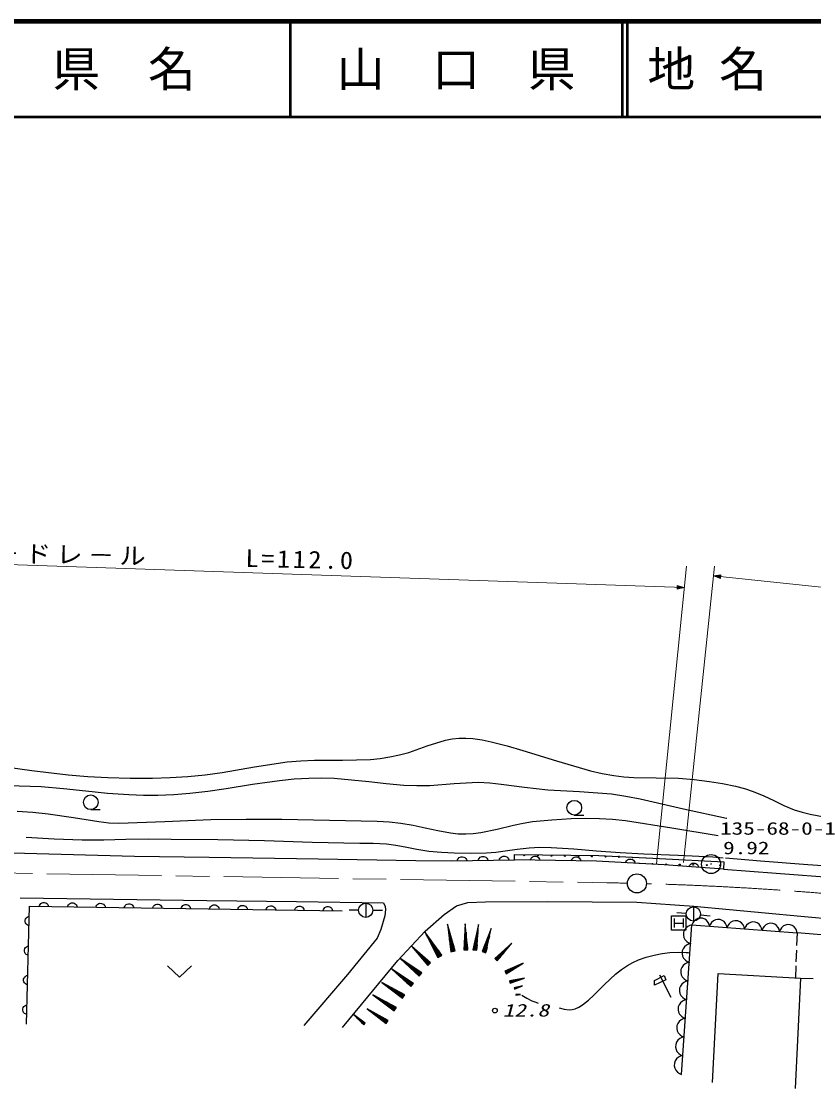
# Model space of a CAD drawing. Units: millimetres, scale not verified. Extents: x 40000 to 680000, y 20000 to 380000.
# Drawn here: x 304889 to 387768, y 268293 to 380000 of the extents above; entities that cross this region are included whole.
import ezdxf
from ezdxf.enums import TextEntityAlignment as Align

# ---------------------------------------------------------------- set-up
doc = ezdxf.new("R2010")
doc.units = ezdxf.units.MM
doc.header["$LTSCALE"] = 1000
doc.linetypes.add('CHAIN', pattern=[18.5, 12, -1.5, 3.5, -1.5])
for name, color, linetype, lineweight in [('M-BGD', 7, 'Continuous', 25), ('M-BGD-HTXT', 7, 'Continuous', 13), ('M-BMK', 2, 'CHAIN', 13), ('M-TTL', 2, 'Continuous', 140), ('M-TTL-LINE', 7, 'Continuous', 50)]:
    doc.layers.add(name, color=color, linetype=linetype, lineweight=lineweight)
doc.layers.add('M-BMK-SRVR', color=7, linetype='Continuous')
doc.layers.add('M-TTL-TXT', color=7, linetype='Continuous')
doc.styles.add('ＭＳ ゴシック', font='')
doc.styles.get('ＭＳ ゴシック').set_extended_font_data('MS Gothic')

# ---------------------------------------------------------------- blocks, each defined once
blk = doc.blocks.new('BUHIN9')
at = {"color": 7, "linetype": 'Continuous', "lineweight": 25}
blk.add_lwpolyline([(-396, -305), (-435, -190), (-447, -76), (-438, 69), (-388, 184), (-316, 284), (-193, 378), (-79, 422), (45, 442), (189, 414), (296, 373), (396, 305)], dxfattribs=at)
blk = doc.blocks.new('BUHIN10')
at = {"color": 7, "linetype": 'Continuous', "lineweight": 25}
blk.add_lwpolyline([(-310, 392), (-195, 432), (-82, 446), (64, 439), (179, 390), (279, 320), (375, 198), (421, 85), (442, -39), (416, -184), (377, -291), (310, -392)], dxfattribs=at)
blk = doc.blocks.new('BUHIN35')
at = {"color": 7, "linetype": 'Continuous', "lineweight": 25}
blk.add_lwpolyline([(-309, 393), (-194, 432), (-81, 446), (65, 439), (180, 390), (280, 319), (376, 197), (421, 84), (442, -40), (416, -185), (377, -292), (309, -393)], dxfattribs=at)
blk = doc.blocks.new('BUHIN36')
at = {"color": 7, "linetype": 'Continuous', "lineweight": 25}
blk.add_lwpolyline([(-322, 383), (-208, 426), (-95, 443), (51, 441), (167, 395), (270, 328), (369, 209), (418, 97), (443, -26), (422, -171), (386, -280), (322, -383)], dxfattribs=at)
blk = doc.blocks.new('BUHIN91')
at = {"color": 7, "linetype": 'Continuous', "lineweight": 25}
blk.add_line((-593, -483), (36, -1255), dxfattribs=at)
blk.add_circle((0, 0), 765, dxfattribs=at)
blk = doc.blocks.new('BUHIN93')
at = {"color": 7, "linetype": 'Continuous', "lineweight": 25}
blk.add_lwpolyline([(-329, 1344), (-455, -371), (1250, -594)], dxfattribs=at)
blk = doc.blocks.new('BUHIN96')
at = {"color": 7, "linetype": 'Continuous', "lineweight": 25}
blk.add_line((578, 471), (-578, -471), dxfattribs=at)
blk.add_circle((0, 0), 746, dxfattribs=at)
blk = doc.blocks.new('BUHIN105')
at = {"color": 7, "linetype": 'Continuous', "lineweight": 25}
blk.add_lwpolyline([(801, 564), (611, 706), (405, 795), (125, 861), (-119, 833), (-350, 760), (-598, 586), (-744, 393), (-852, 173), (-885, -113), (-867, -335), (-801, -564)], dxfattribs=at)
blk = doc.blocks.new('BUHIN106')
at = {"color": 7, "linetype": 'Continuous', "lineweight": 25}
blk.add_lwpolyline([(527, -753), (660, -575), (744, -382), (807, -120), (782, 109), (714, 326), (551, 559), (371, 697), (164, 799), (-104, 830), (-311, 814), (-527, 753)], dxfattribs=at)
blk = doc.blocks.new('BUHIN121')
at = {"color": 7, "linetype": 'Continuous', "lineweight": 25}
blk.add_line((571, 1288), (-496, -1122), dxfattribs=at)
blk.add_lwpolyline([(806, 851), (599, 432), (-609, 995), (-231, 1303)], close=True, dxfattribs=at)
blk = doc.blocks.new('BUHIN137')
at = {"color": 7, "linetype": 'Continuous', "lineweight": 25}
for p, q in [((-62, 471), (-31, -1304)), ((23, -1303), (-19, 1087)), ((46, 473), (77, -1302)), ((-141, -779), (-132, -1305)), ((-71, -1304), (-92, -164)), ((131, -1301), (111, -160)), ((176, -773), (185, -1300))]:
    blk.add_line(p, q, dxfattribs=at)
blk.add_lwpolyline([(233, -1346), (-24, 1350), (-185, -1354)], close=True, dxfattribs=at)
blk = doc.blocks.new('BUHIN143')
at = {"color": 7, "linetype": 'Continuous', "lineweight": 25}
for p, q in [((67, 659), (-659, 67)), ((-296, 363), (296, -363)), ((659, -67), (-67, -659))]:
    blk.add_line(p, q, dxfattribs=at)
blk.add_lwpolyline([(-1055, 108), (108, 1055), (1055, -108), (-108, -1055)], close=True, dxfattribs=at)
blk = doc.blocks.new('BUHIN188')
at = {"color": 3, "linetype": 'Continuous', "lineweight": 25}
blk.add_circle((0, 0), 995, dxfattribs=at)
blk = doc.blocks.new('BUHIN189')
at = {"color": 3, "linetype": 'Continuous', "lineweight": 25}
blk.add_circle((0, 0), 249, dxfattribs=at)
blk = doc.blocks.new('BUHIN187')
at = {"color": 3, "linetype": 'Continuous', "lineweight": 25}
for radius in [995, 30]:
    blk.add_circle((0, 0), radius, dxfattribs=at)

msp = doc.modelspace()

# ---------------------------------------------------------------- linework, layer by layer
at = {"layer": 'M-BGD'}
for p, q in [((296065, 293109), (305233, 292926)), ((305233, 292926), (316734, 292642)), ((356485, 292237), (356470, 292793)), ((356470, 292793), (365286, 292703)), ((365286, 292703), (371651, 292397)), ((316734, 292642), (324544, 292521)), ((324544, 292521), (335943, 292338)), ((335943, 292338), (346166, 292155)), ((346166, 292155), (349879, 292135)), ((349879, 292135), (356485, 292237)), ((365065, 292095), (356485, 292237)), ((372119, 291711), (365065, 292095)), ((371651, 292397), (378358, 292018)), ((378322, 291261), (372119, 291711)), ((378358, 292018), (378322, 291261)), ((378322, 291261), (383854, 290860)), ((383854, 290860), (390735, 290327)), ((304756, 288273), (324296, 287985)), ((305415, 275025), (305757, 287377)), ((305757, 287377), (338432, 286913)), ((324296, 287985), (333680, 287872)), ((333680, 287872), (342778, 287732)), ((342778, 287732), (342946, 287368)), ((342946, 287368), (342974, 287032)), ((349131, 286517), (350419, 287441)), ((350419, 287441), (351596, 287777)), ((351596, 287777), (353445, 287861)), ((353445, 287861), (359938, 287889)), ((359938, 287889), (369265, 287805)), ((369265, 287805), (375232, 287385)), ((375232, 287385), (386431, 286349)), ((340164, 286962), (339164, 286962)), ((341664, 286962), (342664, 286962)), ((342918, 286388), (342498, 284959)), ((342974, 287032), (342918, 286388)), ((347114, 284780), (349131, 286517)), ((374441, 286628), (373443, 286690)), ((375935, 286499), (376929, 286389)), ((386431, 286349), (397294, 285368)), ((342498, 284959), (342106, 284035)), ((350028, 282718), (349525, 285234)), ((351390, 282880), (351333, 285269)), ((352340, 282857), (352667, 285225)), ((373938, 269790), (375042, 285428)), ((375042, 285428), (386040, 284618)), ((342106, 284035), (338997, 280242)), ((344263, 281699), (347114, 284780)), ((348641, 282181), (347252, 284444)), ((347558, 283830), (348590, 282149)), ((347661, 283893), (348692, 282212)), ((349598, 284576), (349972, 282706)), ((349929, 282698), (349689, 283899)), ((349711, 284599), (350085, 282729)), ((350142, 282740), (349902, 283942)), ((351296, 282878), (351268, 284018)), ((351294, 284654), (351336, 282879)), ((351402, 284656), (351444, 282882)), ((351498, 282883), (351471, 284023)), ((352247, 282870), (352403, 284000)), ((352529, 284623), (352287, 282865)), ((352636, 284609), (352394, 282850)), ((352447, 282843), (352603, 283973)), ((353748, 284272), (353263, 282633)), ((353313, 282618), (353965, 284825)), ((353847, 284243), (353363, 282603)), ((386040, 284618), (385988, 283268)), ((390250, 284250), (386040, 284618)), ((347525, 281350), (345920, 282999)), ((348552, 282126), (347889, 283206)), ((348743, 282243), (348080, 283324)), ((348489, 282773), (348794, 282275)), ((349754, 283239), (349865, 282685)), ((350088, 283306), (350199, 282752)), ((351222, 283403), (351235, 282877)), ((351539, 283410), (351552, 282884)), ((352258, 283400), (352186, 282879)), ((352573, 283357), (352501, 282835)), ((353313, 283146), (353170, 282660)), ((353226, 282644), (353537, 283697)), ((353413, 282588), (353724, 283642)), ((353606, 283060), (353463, 282574)), ((355629, 282991), (354536, 281852)), ((354571, 281818), (356041, 283351)), ((355698, 282924), (354606, 281785)), ((385969, 282801), (385922, 281574)), ((338492, 274696), (344263, 281699)), ((346295, 282539), (347488, 281314)), ((346370, 282611), (347562, 281386)), ((347460, 281287), (346694, 282074)), ((347600, 281423), (346833, 282210)), ((347064, 281609), (347418, 281246)), ((347283, 281822), (347637, 281459)), ((348188, 282589), (348494, 282090)), ((354795, 282252), (354471, 281914)), ((354510, 281877), (355212, 282608)), ((354640, 281752), (355342, 282484)), ((354999, 282057), (354675, 281719)), ((355866, 280771), (355503, 280583)), ((355524, 280541), (356312, 280950)), ((356764, 281149), (355539, 280513)), ((355558, 280476), (357208, 281332)), ((356803, 281075), (355578, 280438)), ((355597, 280401), (356384, 280810)), ((355980, 280553), (355616, 280364)), ((385904, 281132), (385856, 279886)), ((338997, 280242), (334431, 274892)), ((356284, 279623), (355984, 279539)), ((355993, 279504), (356644, 279687)), ((357013, 279765), (356000, 279481)), ((356008, 279450), (357372, 279832)), ((357030, 279703), (356017, 279420)), ((356026, 279389), (356677, 279571)), ((356335, 279442), (356034, 279358)), ((377178, 268931), (377792, 280346)), ((377792, 280346), (386384, 279855)), ((386384, 279855), (385844, 268293)), ((386384, 279855), (387721, 279831)), ((344838, 277953), (342831, 279251)), ((343318, 278872), (344809, 277908)), ((343376, 278963), (344867, 277999)), ((344787, 277874), (343829, 278493)), ((344897, 278044), (343939, 278663)), ((344484, 278375), (344926, 278089)), ((356611, 278887), (356444, 278833)), ((356450, 278814), (356813, 278930)), ((357018, 278981), (356455, 278801)), ((356460, 278784), (357219, 279027)), ((357029, 278947), (356466, 278767)), ((356471, 278750), (356833, 278865)), ((356644, 278786), (356477, 278732)), ((343973, 276632), (341892, 277977)), ((342397, 277584), (343943, 276585)), ((342458, 277678), (344004, 276679)), ((343920, 276549), (342927, 277192)), ((344034, 276726), (343041, 277368)), ((343606, 277069), (344064, 276773)), ((344311, 278109), (344754, 277823)), ((356712, 278146), (356614, 278138)), ((356615, 278126), (356826, 278146)), ((356944, 278149), (356616, 278119)), ((356617, 278109), (357058, 278149)), ((356945, 278129), (356618, 278099)), ((356619, 278089), (356829, 278108)), ((356717, 278088), (356620, 278079)), ((340761, 275089), (339751, 275951)), ((343117, 275304), (341259, 276506)), ((341710, 276155), (343090, 275262)), ((341764, 276239), (343144, 275346)), ((343171, 275388), (342284, 275962)), ((343427, 276793), (343886, 276497)), ((339991, 275706), (340741, 275066)), ((340030, 275752), (340780, 275112)), ((340727, 275049), (340244, 275460)), ((340800, 275135), (340317, 275546)), ((340482, 275213), (340705, 275023)), ((340596, 275347), (340819, 275158)), ((343070, 275231), (342183, 275805)), ((342630, 275448), (343039, 275184)), ((342789, 275695), (343199, 275430))]:
    msp.add_line(p, q, dxfattribs=at)
for points in [[(302201, 302125), (305984, 301603), (309786, 301140), (311859, 300964), (313945, 300847), (316272, 300792), (318601, 300797), (320459, 300848), (322312, 300960), (324103, 301134), (325887, 301368), (329293, 301959), (332701, 302489), (334114, 302607), (335542, 302665), (338480, 302682), (341418, 302759), (342431, 302854), (343445, 303011), (344430, 303220), (345411, 303490), (347330, 304160), (349263, 304771), (349961, 304905), (350678, 304980), (351398, 304992), (352116, 304943), (353088, 304801), (354051, 304599), (355716, 304171), (357360, 303685), (360880, 302599), (364421, 301570), (365636, 301284), (366872, 301055), (367911, 300919), (368955, 300843), (371299, 300841), (373644, 300778), (375256, 300644), (376861, 300450), (378226, 300233), (379593, 299954), (380532, 299707), (381450, 299402), (382546, 298951), (383620, 298443), (384661, 297934), (385731, 297477), (386560, 297220), (387418, 297017), (389041, 296722)], [(302322, 300052), (306953, 299911), (309291, 299711), (311635, 299450), (313889, 299229), (316148, 299067), (317663, 299011), (319180, 299014), (320847, 299089), (322509, 299224), (324402, 299441), (326298, 299720), (329078, 300166), (331879, 300555), (333419, 300705), (334975, 300796), (336293, 300817), (337611, 300777), (339413, 300632), (341221, 300426), (343051, 300220), (344895, 300072), (346253, 300019), (347613, 300027), (350147, 300223), (352690, 300358), (353879, 300298), (355074, 300178), (357511, 299849), (359964, 299579), (363288, 299394), (366615, 299148), (368126, 298910), (369638, 298609), (374148, 297581), (378664, 296613), (378683, 296609)], [(377788, 294747), (372947, 295564), (368087, 296323), (366726, 296465), (365351, 296548), (363873, 296567), (362394, 296526), (360385, 296395), (358374, 296202), (357368, 296057), (356371, 295852), (354675, 295426), (352952, 295056), (352167, 294955), (351371, 294914), (350585, 294937), (349791, 295022), (348451, 295262), (347115, 295564), (345859, 295838), (344594, 296052), (343364, 296181), (342117, 296251), (337121, 296371), (332126, 296459), (328418, 296480), (324712, 296440), (319902, 296208), (315083, 296036), (314028, 296095), (312979, 296214), (310346, 296652), (307696, 297032), (306077, 297192), (304442, 297293)], [(305377, 294602), (308321, 294438), (311266, 294334), (313532, 294334), (315808, 294394), (318174, 294436), (320553, 294418), (325442, 294378), (330335, 294278), (335315, 294105), (340310, 293978), (341702, 293970), (343098, 293902), (344076, 293779), (345055, 293594), (346269, 293344), (347501, 293151), (348825, 293039), (350156, 292987), (351850, 292947), (353541, 292966), (354526, 293038), (355515, 293169), (356745, 293367), (357993, 293505), (359140, 293552), (360301, 293538), (362689, 293397), (365068, 293196), (367530, 293004), (369994, 292873), (373605, 292736), (377226, 292539), (378298, 292455)], [(368093, 291930), (368139, 292043), (368204, 292137), (368305, 292242), (368418, 292296), (368537, 292324), (368692, 292316), (368808, 292274), (368914, 292208), (369006, 292093), (369060, 291993), (369091, 291876)], [(374722, 291522), (374770, 291634), (374837, 291727), (374940, 291830), (375054, 291882), (375174, 291908), (375328, 291897), (375443, 291853), (375548, 291786), (375637, 291669), (375690, 291567), (375719, 291450)], [(378545, 292436), (382197, 292151), (387175, 291750), (389695, 291583), (392220, 291355), (394010, 291183), (395804, 291072), (397430, 290979), (399060, 290825), (399586, 290759), (400121, 290688)], [(361162, 276739), (361666, 276614), (362192, 276546), (362520, 276561), (362837, 276635), (363216, 276812), (363580, 277050), (364205, 277541), (364785, 278073), (365897, 279195), (367058, 280279), (367652, 280757), (368281, 281184), (368848, 281500), (369450, 281765), (370256, 282040), (371091, 282260), (371905, 282427), (372735, 282535), (373589, 282567), (374446, 282540), (374625, 282530), (374805, 282521)], [(357249, 278079), (357754, 277753), (358294, 277477), (358696, 277329), (358962, 277246)]]:
    msp.add_lwpolyline(points, dxfattribs=at)
for points in [[(350259, 282712), (349470, 285512), (349818, 282624)], [(351600, 282838), (351327, 285532), (351182, 282828)], [(352541, 282782), (352703, 285485), (352127, 282839)], [(353493, 282517), (354037, 285068), (353107, 282631)], [(348867, 282257), (347099, 284693), (348470, 282014)], [(347701, 281458), (345743, 283180), (347413, 281177)], [(354676, 281659), (356203, 283520), (354408, 281917)], [(355601, 280314), (357389, 281426), (355451, 280603)], [(344991, 278103), (342610, 279394), (344764, 277752)], [(356015, 279323), (357522, 279874), (355948, 279562)], [(356466, 278713), (357302, 279053), (356424, 278845)], [(356612, 278070), (357106, 278153), (356605, 278147)], [(344132, 276787), (341663, 278126), (343896, 276423)], [(340856, 275160), (339639, 276045), (340705, 274984)], [(343259, 275443), (341055, 276638), (343049, 275118)]]:
    msp.add_lwpolyline(points, close=True, dxfattribs=at)
for centre in [(357503, 292720), (358917, 292696), (360331, 292673), (361745, 292650), (363159, 292626), (364573, 292603), (365987, 292579), (372339, 291767), (373753, 291744), (375167, 291720), (376581, 291697), (377995, 291673)]:
    msp.add_circle(centre, 49.8, dxfattribs=at)
for centre, start, end in [((367401, 292556), 112.00909, 62.47641), ((368815, 292533), 176.63674, 357.84876), ((369511, 291814), 48.86088, 124.92143), ((370229, 292509), 239.72534, 294.76016), ((370925, 291790), 340.38629, 193.39601)]:
    msp.add_arc(centre, 49.8, start, end, dxfattribs=at)
at = {"layer": 'M-BGD-HTXT'}
for p, q in [((374240, 320741), (264894, 324474)), ((374467, 322992), (371326, 291818)), ((374165, 291960), (377387, 322961)), ((377283, 321966), (418801, 317652))]:
    msp.add_line(p, q, dxfattribs=at)
for points in [[(377283, 321966), (378010, 321702), (378049, 322075)], [(377436, 321950), (377996, 322024), (377969, 321763)], [(377511, 321943), (377966, 321999), (377944, 321794)], [(377587, 321935), (377935, 321974), (377919, 321825)], [(377662, 321927), (377904, 321949), (377894, 321856)], [(374240, 320741), (373497, 320954), (373484, 320579)], [(374087, 320746), (373533, 320634), (373542, 320896)], [(374012, 320749), (373562, 320661), (373569, 320867)], [(373935, 320751), (373591, 320688), (373596, 320838)], [(373860, 320754), (373620, 320715), (373623, 320809)]]:
    msp.add_lwpolyline(points, close=True, dxfattribs=at)
for points in [[(377360, 321958), (378027, 322049), (377994, 321732), (377362, 321958)], [(377871, 321905), (377739, 321919), (377873, 321924), (377869, 321887), (377739, 321919)], [(374163, 320744), (373504, 320607), (373515, 320925), (374161, 320744)], [(373650, 320761), (373783, 320757), (373649, 320742), (373651, 320780), (373783, 320757)]]:
    msp.add_lwpolyline(points, dxfattribs=at)
at = {"layer": 'M-BMK'}
msp.add_line((270567, 291386), (366150, 289839), dxfattribs=at)
for start, end in [(88.71762, 89.07282), (76.84224, 88.38547)]:
    msp.add_arc((360568, -55116), 345000, start, end, dxfattribs=at)
at = {"layer": 'M-TTL'}
msp.add_line((680000, 380000), (40000, 380000), dxfattribs=at)
at = {"layer": 'M-TTL-LINE'}
for p, q in [((333000, 380000), (333000, 370000)), ((367750, 380000), (367750, 370000)), ((368250, 380000), (368250, 370000)), ((40000, 370000), (680000, 370000))]:
    msp.add_line(p, q, dxfattribs=at)

# ---------------------------------------------------------------- block references
at = {"layer": 'M-BGD', "rotation": 50.81889}
for name, p in [('BUHIN91', (312148, 298263)), ('BUHIN91', (362731, 297697)), ('BUHIN36', (350980, 292152)), ('BUHIN36', (353182, 292186)), ('BUHIN36', (355384, 292220)), ('BUHIN35', (358630, 292201)), ('BUHIN35', (362920, 292130)), ('BUHIN10', (307242, 287356)), ('BUHIN10', (310213, 287314)), ('BUHIN10', (313183, 287272)), ('BUHIN10', (316154, 287230)), ('BUHIN10', (319124, 287187)), ('BUHIN10', (322095, 287145)), ('BUHIN10', (325065, 287103)), ('BUHIN10', (328036, 287061)), ('BUHIN10', (331006, 287019)), ('BUHIN10', (333976, 286977)), ('BUHIN10', (336947, 286934)), ('BUHIN96', (340914, 286962)), ('BUHIN143', (373643, 285624)), ('BUHIN96', (375190, 286582)), ('BUHIN9', (305714, 285833)), ('BUHIN106', (375959, 285361)), ('BUHIN106', (377792, 285226)), ('BUHIN106', (379625, 285091)), ('BUHIN106', (381458, 284956)), ('BUHIN106', (383291, 284820)), ('BUHIN105', (374973, 284451)), ('BUHIN106', (385124, 284685)), ('BUHIN9', (305629, 282745)), ('BUHIN105', (374835, 282496)), ('BUHIN93', (321426, 280542)), ('BUHIN137', (345585, 281076)), ('BUHIN105', (374697, 280541)), ('BUHIN137', (344702, 279968)), ('BUHIN121', (372267, 278960)), ('BUHIN9', (305543, 279657)), ('BUHIN105', (374559, 278587)), ('BUHIN9', (305458, 276569)), ('BUHIN105', (374421, 276632)), ('BUHIN105', (374283, 274677)), ('BUHIN105', (374145, 272722)), ('BUHIN105', (374007, 270768))]:
    msp.add_blockref(name, p, dxfattribs=at)
at = {"layer": 'M-BMK-SRVR', "rotation": 50.81889}
for name, p in [('BUHIN187', (377036, 291801)), ('BUHIN188', (369288, 289774)), ('BUHIN189', (354427, 276461))]:
    msp.add_blockref(name, p, dxfattribs=at)

# ---------------------------------------------------------------- texts
at = {"layer": 'M-BGD-HTXT', "style": 'ＭＳ ゴシック', "width": 1.35}
for s, p in [('135-68-0-1', (377978, 294475)), ('9.92', (378298, 292436))]:
    msp.add_text(s, height=1320, dxfattribs=at).set_placement(p, align=Align.BOTTOM_LEFT)
at = {"layer": 'M-BGD-HTXT', "style": 'ＭＳ ゴシック', "oblique": 15, "width": 1.35}
msp.add_text('12.8', height=1320, dxfattribs=at).set_placement((355245, 275446), align=Align.BOTTOM_LEFT)
at = {"layer": 'M-BGD-HTXT', "insert": (298630, 323414), "char_height": 1833, "attachment_point": 7, "rotation": 358.8, "style": 'ＭＳ ゴシック'}
msp.add_mtext('\\T1.2;\\W1.1;ガ－ドレ－ル\\~\\~\u3000\u3000L=112.0', dxfattribs=at)
at = {"layer": 'M-TTL-TXT', "style": 'ＭＳ ゴシック'}
for s, p in [('県\u3000名', (315625, 375000)), ('山\u3000口\u3000県', (350375, 375000))]:
    msp.add_text(s, height=3666, dxfattribs=at).set_placement(p, align=Align.MIDDLE_CENTER)
msp.add_text('地 名', height=3666, dxfattribs=at).set_placement((370380, 375000), align=Align.MIDDLE_LEFT)

doc.saveas('drawing.dxf')
